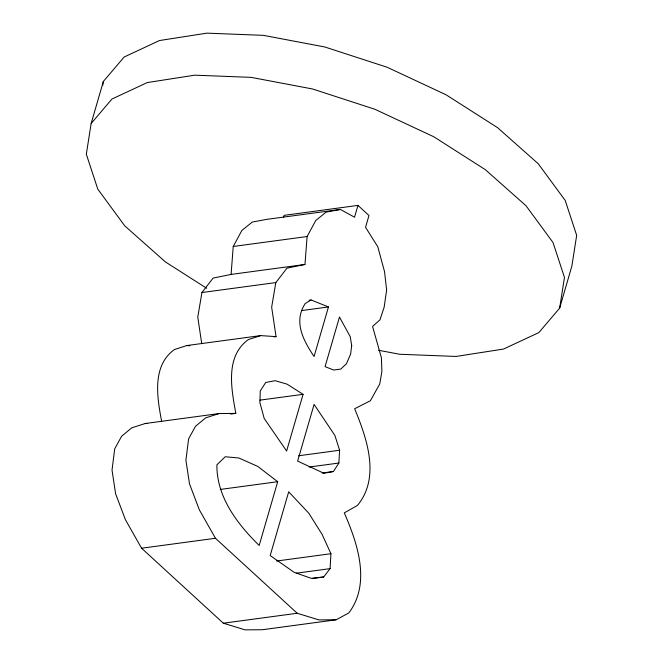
<?xml version="1.0" encoding="UTF-8"?>
<svg xmlns="http://www.w3.org/2000/svg" width="663" height="663" viewBox="0 0 663 663"><rect width="100%" height="100%" fill="white"/><g stroke="black" fill="none" stroke-linecap="round" stroke-linejoin="round"><path stroke-width="0.99" d="M330.091 568.639L330.936 553.713L322.119 534.411L308.842 513.261L288.703 491.797L270.181 555.561L294.173 572.335L311.337 578.36L323.685 576.967L330.091 568.639L296.228 573.197M338.868 463.039L339.597 450.252L334.923 435.492L314.088 404.422L297.621 461.1L323.95 473.283L333.423 471.501L338.868 463.039L309.107 467.042M201.709 343.533L197.773 317.129L201.933 292.532L213.096 278.095L231.089 274.416L233.235 246.47L241.871 230.467L252.271 222.064L266.485 219.395L340.368 209.45L354.539 217.215L357.97 205.406L284.087 215.351L283.515 217.323M273.993 336.903L276.048 336.63L271.656 307.184L275.816 282.587L286.98 268.15L304.972 264.462L307.118 236.525L315.754 220.514L326.155 212.11L340.368 209.45M378.523 350.263L399.673 354.257L456.053 356.445L503.524 349.053L538.862 332.577L559.647 308.146L571.854 266.12L576.677 235.39L565.216 200.466L538.232 163.728L497.581 127.669L446.025 94.759L387.084 67.228L324.762 46.965L263.327 35.338L206.947 33.15L159.476 40.542L124.138 57.018L103.353 81.458L91.146 123.484L86.323 154.206L97.784 189.129L124.768 225.876L165.418 261.926L206.665 288.264M102.732 85.419L103.353 81.458M559.647 308.146L564.47 277.416L553 242.492L526.024 205.754L485.366 169.695L433.817 136.777L374.868 109.254L312.555 88.983L251.12 77.364L194.74 75.176L147.261 82.568L111.931 99.044L91.146 123.484M277.698 481.703L259.175 545.467C237.313 523.994 216.544 496.927 216.9 464.821L225.221 456.749L238.796 457.984L257.758 466.404L277.698 481.703L220.232 489.443M303.082 394.328L286.615 451.006L264.206 418.486L259.879 402.557L260.269 390.946L265.714 382.476L275.186 380.703L287.12 384.175L303.082 394.328L259.987 400.129M328.467 306.952L314.063 356.545C303.331 340.301 293.245 321.936 305.195 303.546L311.08 299.974L328.467 306.952L301.789 310.541M276.048 336.63L260.667 335.602L248.302 339.597C224.939 356.537 231.412 389.057 235.829 413.389L219.097 413.563L145.214 423.516L131.771 427.817L121.602 436.254L114.724 448.818L112.022 470.084L115.602 493.744L125.456 519.792L141.584 548.226L223.332 623.203L245.045 629.85L262.25 629.742L336.133 619.789L348.829 612.927C371.114 583.291 357.556 543.345 344.296 512.88L357.407 505.463C380.62 477.567 366.863 438.309 354.647 408.723L370.402 400.742L379.775 383.918L381.896 371.471L381.407 357.747L372.573 326.469L379.982 319.806L384.15 307.176L386.645 290.021L384.523 271.631L377.802 246.777L365.545 227.301L368.976 215.5L357.97 205.406M260.667 335.602L186.784 345.556L174.419 349.55C151.67 365.968 157.172 397.551 161.631 421.345M219.097 413.563L205.654 417.872L195.486 426.301L188.607 438.865L185.913 460.139L189.485 483.791L199.339 509.839L215.467 538.281L297.215 613.258L318.928 619.897L336.133 619.789M233.235 246.47L307.118 236.525M231.089 274.416L304.972 264.462M201.933 292.532L275.816 282.587M309.033 300.256L311.08 299.974M230.691 414.085L235.829 413.389M298.549 455.779L339.597 450.252M322.135 473.026L333.423 471.501M141.584 548.226L215.467 538.281M276.554 561.039L330.936 553.713M312.397 578.492L323.685 576.967M223.332 623.203L297.215 613.258M145.214 423.516L147.186 423.491M186.784 345.556L189.858 345.763M351.697 345.638L350.594 354.158L346.426 363.796L340.782 369.084L333.663 370.029L325.069 366.639L339.473 317.047L350.213 336.613L351.697 345.638"/></g></svg>
